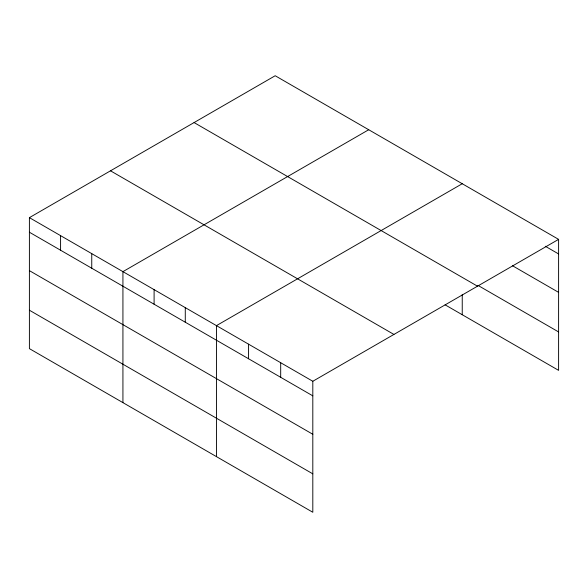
<?xml version="1.0" encoding="UTF-8"?>
<svg xmlns="http://www.w3.org/2000/svg" width="588" height="588" viewBox="0 0 588 588"><rect width="100%" height="100%" fill="white"/><g stroke="black" fill="none" stroke-linecap="round" stroke-linejoin="round"><path stroke-width="0.88" d="M445.094 304.827L558.6 370.359L558.6 239.367L275.191 75.742L29.4 217.641L29.4 348.633L312.809 512.258L312.809 381.267L29.4 217.641M368.713 129.735L122.929 271.641L122.929 402.633M462.241 183.735L216.45 325.634L216.45 456.626M312.809 381.267L558.6 239.367M545.282 246.254L558.6 253.942M512.376 265.673L558.6 292.361M477.912 285.356L558.6 331.941M194.077 122.569L477.493 286.194M110.507 170.814L393.923 334.44M29.4 232.223L312.809 395.849M29.4 270.642L312.809 434.267M29.4 310.221L312.809 473.847M462.241 294.603L462.241 314.727M280.689 362.722L280.689 377.305M248.57 344.178L248.57 358.761M185.279 307.634L185.279 322.217M154.1 289.641L154.1 304.216M91.75 253.641L91.75 268.224M60.579 235.641L60.579 250.223"/></g></svg>
